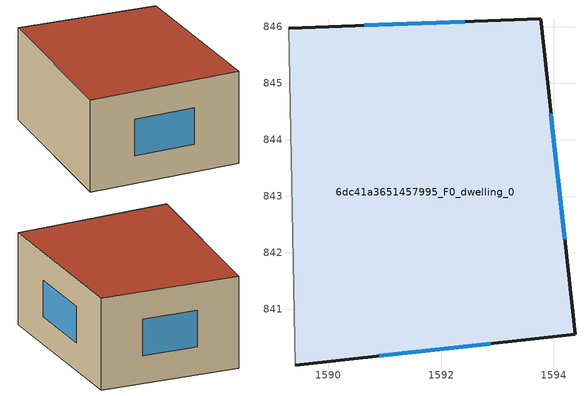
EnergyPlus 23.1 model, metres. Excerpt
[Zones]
6dc41a3651457995_F0_dwelling_0
 floor ground (EU_floor_Construction): 1593.76,846.14 1594.37,840.55 1589.41,840.01 1589.3,845.98 z0
 wall outside (EU_wall_Construction): 1589.41,840.01 1594.37,840.55 1593.76,846.14 1589.3,845.98 z0:3
 wall adiabatic (EU_wall_Construction): 1589.3,845.98 1589.41,840.01 z0:3
 window (EU_Window_Construction): 1592.42,846.09 1590.64,846.03 / 1594.19,842.24 1593.95,844.46 / 1590.91,840.17 1592.88,840.39 z0.9:2.1
 roof outside (EU_roof_Construction): 1594.37,840.55 1593.76,846.14 1589.3,845.98 1589.41,840.01 z3
[Building]
EU S2 Campaign: North Axis=0; Terrain=City; Solar Distribution=FullExterior
[Site:Location]
Bologna: Latitude=44.5; Longitude=11.25; Time Zone=1; Elevation=37
[SizingPeriod:WeatherFileDays]
AnnualSizingPeriod: Begin Month=1; Begin Day of Month=1; End Month=12; End Day of Month=31; Day of Week for Start Day=Monday; Use Weather File Daylight Saving Period=No; Use Weather File Rain and Snow Indicators=No
[MATERIAL]
EU_InternalMass_Material: Roughness=MediumRough; Thickness=0.1; Conductivity=1; Density=1800; Specific Heat=900; Thermal Absorptance=0.9; Solar Absorptance=0.7; Visible Absorptance=0.7
[MATERIAL:NOMASS] Roughness=MediumRough; Thermal Absorptance=0.9; Solar Absorptance=0.7; Visible Absorptance=0.7
Name | Thermal Resistance
EU_wall_NoMass | 0.734017
EU_roof_NoMass | 0.658631
EU_floor_NoMass | 0.747526
[WINDOWMATERIAL:SIMPLEGLAZINGSYSTEM]
EU_Window_SimpleGlazing: UFactor=4.06248; Solar Heat Gain Coefficient=0.85; Visible Transmittance=0.85
[CONSTRUCTION]
EU_wall_Construction: EU_wall_NoMass
EU_roof_Construction: EU_roof_NoMass
EU_floor_Construction: EU_floor_NoMass
EU_InternalMass_Construction: EU_InternalMass_Material
EU_Window_Construction: EU_Window_SimpleGlazing
[ZONE]
6dc41a3651457995_F0_dwelling_0: Type=1; Multiplier=1; Ceiling Height=autocalculate; Volume=82.1375; Floor Area=autocalculate; Part of Total Floor Area=Yes
[INTERNALMASS]
6dc41a3651457995_F0_dwelling_0_EU_InternalMass: Construction=EU_InternalMass_Construction; Zone or ZoneList=6dc41a3651457995_F0_dwelling_0; Surface Area=27.3792
[OTHEREQUIPMENT]
EU_Step8_InternalGain_6dc41a3651457995_F0_dwelling_0_f000: Fuel Type=Electricity; Zone or ZoneList or Space or SpaceList=6dc41a3651457995_F0_dwelling_0; Schedule=EU_Step8_GainSchedule_6dc41a3651457995_F0_dwelling_0_f000; Design Level Calculation Method=Watts/Area; Power per Zone Floor Area=1; Fraction Latent=0; Fraction Radiant=0; Fraction Lost=0; Carbon Dioxide Generation Rate=0; EndUse Subcategory=EU_Step8_InternalGains
[ZONEVENTILATION:DESIGNFLOWRATE]
EU_ConstantAir_6dc41a3651457995_F0_dwelling_0: Zone or ZoneList or Space or SpaceList=6dc41a3651457995_F0_dwelling_0; Schedule=EU_AlwaysOn; Design Flow Rate Calculation Method=AirChanges/Hour; Air Changes per Hour=0.656562; Ventilation Type=Natural; Fan Pressure Rise=0; Fan Total Efficiency=1; Constant Term Coefficient=1; Temperature Term Coefficient=0; Velocity Term Coefficient=0; Velocity Squared Term Coefficient=0; Minimum Indoor Temperature=-100; Maximum Indoor Temperature=100; Delta Temperature=-100; Minimum Outdoor Temperature=-100; Maximum Outdoor Temperature=100; Maximum Wind Speed=40
[HVACTEMPLATE:THERMOSTAT]
EU_HeatOnly_6dc41a3651457995_F0_dwelling_0: Constant Heating Setpoint=20; Constant Cooling Setpoint=50
[HVACTEMPLATE:ZONE:IDEALLOADSAIRSYSTEM]
6dc41a3651457995_F0_dwelling_0: Template Thermostat=EU_HeatOnly_6dc41a3651457995_F0_dwelling_0; System Availability Schedule=EU_AlwaysOn; Maximum Heating Supply Air Temperature=50; Minimum Cooling Supply Air Temperature=13; Maximum Heating Supply Air Humidity Ratio=0.0156; Minimum Cooling Supply Air Humidity Ratio=0.0077; Heating Limit=NoLimit; Cooling Limit=NoLimit; Heating Availability Schedule=EU_AlwaysOn; Cooling Availability Schedule=EU_CoolingOff; Dehumidification Control Type=ConstantSensibleHeatRatio; Cooling Sensible Heat Ratio=0.7; Dehumidification Setpoint=60; Humidification Control Type=None; Humidification Setpoint=30; Outdoor Air Method=None; Outdoor Air Flow Rate per Person=0.00944; Outdoor Air Flow Rate per Zone Floor Area=0; Outdoor Air Flow Rate per Zone=0; Demand Controlled Ventilation Type=None; Outdoor Air Economizer Type=NoEconomizer; Heat Recovery Type=None; Sensible Heat Recovery Effectiveness=0.7; Latent Heat Recovery Effectiveness=0.65
[SIZING:ZONE]
6dc41a3651457995_F0_dwelling_0: Zone Cooling Design Supply Air Temperature Input Method=SupplyAirTemperature; Zone Cooling Design Supply Air Temperature=13; Zone Heating Design Supply Air Temperature Input Method=SupplyAirTemperature; Zone Heating Design Supply Air Temperature=50; Zone Cooling Design Supply Air Humidity Ratio=0.008; Zone Heating Design Supply Air Humidity Ratio=0.008; Cooling Design Air Flow Method=DesignDay; Cooling Design Air Flow Rate=0; Cooling Minimum Air Flow per Zone Floor Area=0.000762; Cooling Minimum Air Flow=0; Cooling Minimum Air Flow Fraction=0.2; Heating Design Air Flow Method=DesignDay; Heating Design Air Flow Rate=0; Heating Maximum Air Flow per Zone Floor Area=0.002032; Heating Maximum Air Flow=0.141576; Heating Maximum Air Flow Fraction=0.3; Account for Dedicated Outdoor Air System=No; Dedicated Outdoor Air System Control Strategy=NeutralSupplyAir; Dedicated Outdoor Air Low Setpoint Temperature for Design=autosize; Dedicated Outdoor Air High Setpoint Temperature for Design=autosize; Zone Load Sizing Method=Sensible Load Only No Latent Load; Zone Latent Cooling Design Supply Air Humidity Ratio Input Method=HumidityRatioDifference; Zone Cooling Design Supply Air Humidity Ratio Difference=0.005; Zone Latent Heating Design Supply Air Humidity Ratio Input Method=HumidityRatioDifference; Zone Humidification Design Supply Air Humidity Ratio Difference=0.005
[SCHEDULE:CONSTANT]
Name | Hourly Value
EU_AlwaysOn | 1
EU_CoolingOff | 0
[SCHEDULE:FILE]
EU_Step8_GainSchedule_6dc41a3651457995_F0_dwelling_0_f000: File=../../schedules/6dc41a3651457995/6dc41a3651457995_F0_dwelling_0_f000_gain.csv; Column Number=1; Rows to Skip at Top=0; Number of Hours of Data=8760; Column Separator=Comma; Interpolate to Timestep=No; Minutes per Item=60; Adjust Schedule for Daylight Savings=Yes
